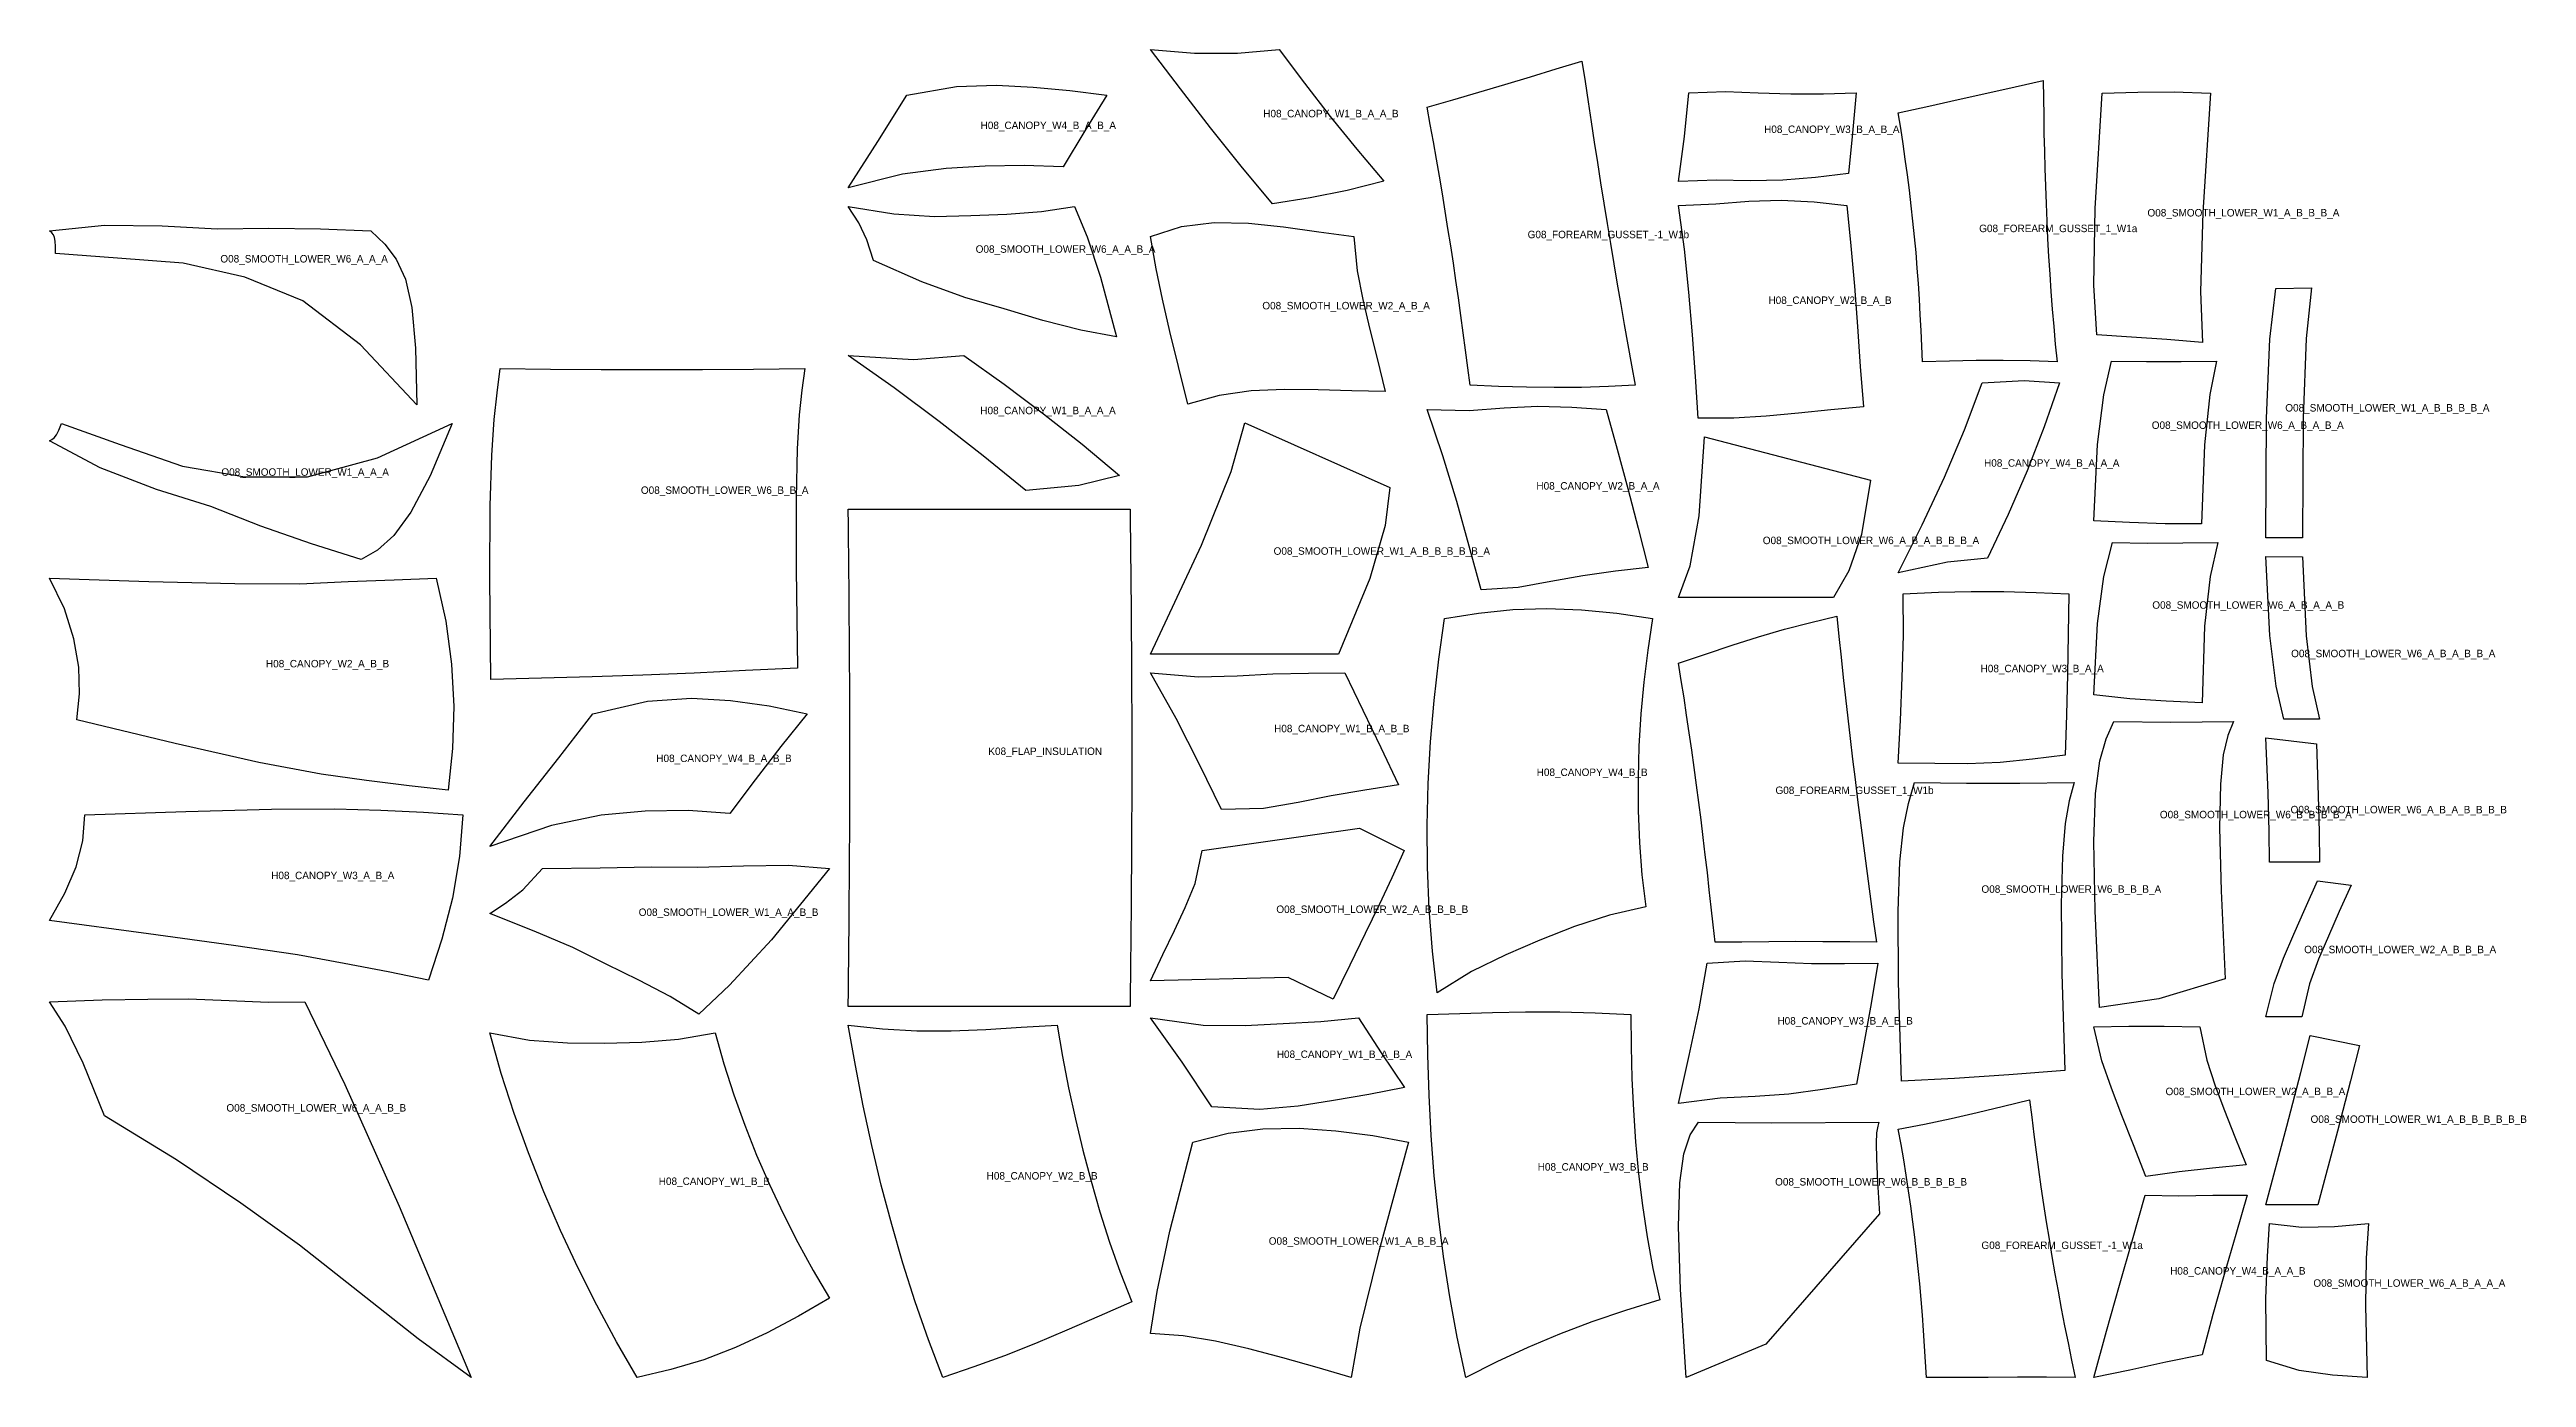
# Model space of a CAD drawing. Header units: millimetres. Extents: x 15 to 11830, y 15 to 1437.
# Drawn here: x 9176 to 11830, y 15 to 1437 of the extents above; entities that cross this region are included whole.
import ezdxf

# ---------------------------------------------------------------- set-up
doc = ezdxf.new("R2010")
doc.units = ezdxf.units.MM

msp = doc.modelspace()

# ---------------------------------------------------------------- linework, layer by layer
for points in [[(10355.9, 1437), (10403, 1433.2), (10449, 1433.3), (10493.8, 1437), (10520.8, 1401), (10548.5, 1365.4), (10576.8, 1330.5), (10605.8, 1296.2), (10566.6, 1286), (10526.8, 1278.1), (10486.7, 1272), (10453.2, 1312.2), (10420.2, 1353.2), (10387.9, 1394.9), (10355.9, 1437)], [(10698.5, 1077.6), (10696, 1096.3), (10693.5, 1115), (10691, 1133.6), (10688.5, 1152.3), (10685.9, 1171), (10683.2, 1189.6), (10680.4, 1208.2), (10677.6, 1226.9), (10674.6, 1245.5), (10671.7, 1264.1), (10668.6, 1282.7), (10665.5, 1301.3), (10662.3, 1319.8), (10659, 1338.4), (10655.7, 1356.9), (10652.2, 1375.5), (10680, 1383.3), (10707.7, 1391.3), (10735.4, 1399.5), (10763, 1407.9), (10790.6, 1416.3), (10818.2, 1424.7), (10821.5, 1402.9), (10824.8, 1381.2), (10828.1, 1359.5), (10831.4, 1337.7), (10834.8, 1316), (10838.2, 1294.3), (10841.7, 1272.6), (10845.2, 1250.9), (10848.8, 1229.2), (10852.4, 1207.5), (10856.1, 1185.8), (10859.8, 1164.2), (10863.6, 1142.5), (10867.4, 1120.9), (10871.3, 1099.2), (10875.3, 1077.6), (10846.6, 1076.2), (10817.8, 1075.3), (10788.5, 1075.1), (10758.9, 1075.5), (10728.9, 1076.3), (10698.5, 1077.6)], [(10094.6, 1388.1), (10148, 1397.6), (10191, 1398.9), (10230.2, 1396.6), (10269.5, 1393.3), (10308.9, 1388.1), (10285.4, 1350), (10262.1, 1311.6), (10220.6, 1313), (10178.8, 1312), (10136.9, 1309.8), (10090.2, 1303.7), (10032, 1288.9), (10063.8, 1338.6), (10094.6, 1388.1)], [(10932.8, 1390.8), (10971.9, 1392), (11007.2, 1390.6), (11042, 1389.5), (11077, 1389.8), (11112.2, 1390.8), (11108.2, 1347.6), (11104, 1304.2), (11068.5, 1300.1), (11033.3, 1297), (10998.3, 1296.3), (10962.4, 1297), (10921.7, 1295.7), (10928, 1343.8), (10932.8, 1390.8)], [(11183, 1102.8), (11182.3, 1119.5), (11181.6, 1136.2), (11180.8, 1152.9), (11179.9, 1169.7), (11178.8, 1186.4), (11177.5, 1203.1), (11176.2, 1219.7), (11174.6, 1236.4), (11172.9, 1253.1), (11171.1, 1269.7), (11169.1, 1286.3), (11167, 1302.9), (11164.7, 1319.5), (11162.3, 1336.1), (11159.8, 1352.7), (11157.1, 1369.2), (11189.8, 1376.3), (11221.5, 1383.4), (11252.2, 1390.4), (11282.5, 1397.2), (11312.5, 1403.8), (11312.8, 1384.9), (11313.1, 1366.1), (11313.3, 1347.2), (11313.7, 1328.4), (11314.2, 1309.6), (11314.8, 1290.7), (11315.5, 1271.9), (11316.3, 1253.1), (11317.2, 1234.3), (11318.3, 1215.4), (11319.5, 1196.6), (11320.7, 1177.8), (11322.2, 1159), (11323.7, 1140.3), (11325.4, 1121.5), (11327.3, 1102.8), (11298.4, 1103.6), (11269.6, 1104), (11240.7, 1104), (11211.9, 1103.5), (11183, 1102.8)], [(11375.6, 1390.5), (11413.9, 1391.4), (11452.7, 1391.6), (11491.8, 1390.5), (11483.5, 1262.6), (11481.1, 1178), (11483.1, 1123.5), (11445, 1126.5), (11407.2, 1129.1), (11369.8, 1131.4), (11366.8, 1184.8), (11368.2, 1266.9), (11375.6, 1390.5)], [(10921.7, 1270.1), (10961.5, 1271.7), (10996.9, 1274.8), (11031.8, 1275.7), (11066.9, 1273.8), (11102.2, 1270.1), (11106.4, 1226.9), (11110.1, 1183.7), (11113.4, 1140.6), (11116.5, 1097.5), (11119.8, 1054.5), (11085, 1051.2), (11050.3, 1047.8), (11015.7, 1044.6), (10980.8, 1042.4), (10942.9, 1042.2), (10939.9, 1086.8), (10936.5, 1131.7), (10932.6, 1177.1), (10928, 1223.2), (10921.7, 1270.1)], [(9176.1, 1242.9), (9235, 1249.1), (9296.9, 1248.2), (9355.7, 1245), (9411.1, 1245.9), (9466.5, 1244.9), (9520.2, 1242.9), (9535.2, 1228.5), (9547.6, 1212.5), (9557.4, 1191.3), (9564.3, 1160.9), (9568.3, 1117.2), (9569.5, 1056.5), (9509.4, 1120.9), (9447.4, 1167.9), (9385.4, 1193.4), (9319.3, 1208.2), (9248.8, 1213.5), (9182.3, 1218.6), (9182.4, 1226.2), (9182.1, 1231.7), (9181.4, 1235.6), (9180.2, 1238.5), (9178.4, 1240.9), (9176.1, 1242.9)], [(10032, 1268.9), (10080.9, 1261.2), (10124.4, 1258.2), (10163.5, 1259.4), (10201.9, 1260.8), (10239.1, 1263.6), (10274.5, 1268.9), (10288, 1236.4), (10302.3, 1193.4), (10319.6, 1129.5), (10281.1, 1136.5), (10240.5, 1147), (10198.9, 1159.5), (10156.9, 1171.5), (10110.8, 1188.3), (10059.2, 1211), (10052, 1233.2), (10043.3, 1251.5), (10032, 1268.9)], [(10355.9, 1236.9), (10389.2, 1247.7), (10424.2, 1252), (10460.8, 1251.3), (10498.4, 1247.3), (10536.3, 1241.9), (10573.7, 1236.9), (10577.5, 1199.9), (10583.5, 1169.3), (10590.7, 1138.8), (10598.8, 1106.1), (10607.5, 1070.9), (10571.5, 1071.4), (10535.4, 1072.6), (10499.4, 1073.1), (10463.9, 1071.5), (10429.4, 1066.5), (10395.8, 1057.3), (10385.7, 1097.7), (10376.6, 1135.2), (10368.8, 1169.6), (10362.1, 1202.3), (10355.9, 1236.9)], [(11551.2, 914.1), (11551.8, 1042.3), (11555.5, 1126.9), (11561.6, 1181), (11600.1, 1181.7), (11594.3, 1127.5), (11590.9, 1042.7), (11590.5, 914.1), (11551.2, 914.1)], [(9659, 1095.5), (9713, 1094.8), (9767.1, 1094.4), (9821.4, 1094.3), (9875.8, 1094.4), (9930.5, 1094.8), (9985.6, 1095.5), (9982.3, 1072.4), (9979.4, 1045.8), (9977.2, 1009.4), (9976.2, 956.6), (9976.3, 880.5), (9977.6, 774.6), (9921.9, 772), (9866.8, 769.3), (9812, 767), (9757.5, 765.3), (9703.2, 763.7), (9649, 762.4), (9647.8, 870.7), (9648.2, 948.5), (9649.9, 1002.8), (9652.5, 1040.7), (9655.6, 1069.4), (9659, 1095.5)], [(10032, 1109.5), (10101.9, 1105.2), (10156, 1109.5), (10199, 1078.7), (10241.3, 1047.1), (10282.5, 1014.4), (10322.6, 980.8), (10279, 970.1), (10222.2, 964.7), (10176.4, 1002.1), (10129.3, 1038.7), (10081.2, 1074.7), (10032, 1109.5)], [(11385.8, 1103.5), (11423, 1103.1), (11460.5, 1103.1), (11498.3, 1103.5), (11490.9, 1067.8), (11485.2, 1013.6), (11482.1, 929), (11443.3, 929.3), (11404.8, 930.4), (11366.8, 932.2), (11370.8, 1014.2), (11377.3, 1067.3), (11385.8, 1103.5)], [(11247.2, 1080), (11292.2, 1082.8), (11329.8, 1080), (11313.5, 1032.9), (11295.2, 985.8), (11274.9, 939), (11252.9, 892.4), (11210.1, 888), (11157.1, 876.8), (11182.8, 928), (11206.6, 979.1), (11228.1, 1029.8), (11247.2, 1080)], [(9189, 1036.5), (9251.8, 1014.1), (9318.6, 990.9), (9385.4, 979.4), (9452.4, 979.5), (9527.5, 999.8), (9607.6, 1036.5), (9583.8, 980.6), (9563.2, 941.8), (9544.9, 916.5), (9527.5, 901), (9509.9, 891), (9456.8, 907.8), (9402.5, 926.6), (9349, 947.7), (9290.6, 966), (9230.4, 989.2), (9176.1, 1018.1), (9178.7, 1019.5), (9181.1, 1021.4), (9183.6, 1024.5), (9186.2, 1029.4), (9189, 1036.5)], [(10355.9, 789.7), (10410.5, 906.3), (10442.2, 985), (10457.1, 1037.3), (10612.5, 968.1), (10607.5, 927.2), (10590.8, 870.6), (10557.5, 789.7), (10355.9, 789.7)], [(10652.2, 1051.6), (10697.2, 1050.5), (10734.8, 1053.4), (10770.8, 1055.1), (10807.2, 1054), (10844, 1051.6), (10856, 1009.2), (10867.3, 966.8), (10878.3, 924.5), (10889.3, 882.4), (10854.1, 878.5), (10819.3, 873.6), (10784.9, 867.3), (10749.9, 861.1), (10710.2, 858.4), (10697.5, 905.2), (10684, 953.1), (10669.2, 1002), (10652.2, 1051.6)], [(10921.7, 850.2), (10934.2, 884), (10943.7, 937.6), (10949.7, 1022.2), (11127.5, 975.8), (11117.7, 917.6), (11104.2, 878.7), (11087.6, 850.2), (10921.7, 850.2)], [(10032, 944.7), (10057.1, 944.7), (10082.3, 944.7), (10107.5, 944.7), (10132.6, 944.7), (10157.8, 944.7), (10183, 944.7), (10208.2, 944.7), (10233.3, 944.7), (10258.5, 944.7), (10283.7, 944.7), (10308.8, 944.7), (10334, 944.7), (10334.2, 928.1), (10334.4, 911.4), (10334.6, 894.8), (10334.8, 878.1), (10334.9, 861.5), (10335.1, 844.9), (10335.2, 828.2), (10335.3, 811.6), (10335.4, 795), (10335.5, 778.3), (10335.6, 761.7), (10335.6, 745.1), (10335.7, 728.4), (10335.7, 711.8), (10335.7, 695.2), (10335.7, 678.6), (10335.7, 661.9), (10335.7, 645.3), (10335.7, 628.7), (10335.6, 612.1), (10335.6, 595.4), (10335.5, 578.8), (10335.4, 562.2), (10335.3, 545.5), (10335.2, 528.9), (10335.1, 512.3), (10334.9, 495.6), (10334.8, 479), (10334.6, 462.4), (10334.4, 445.7), (10334.2, 429.1), (10334, 412.4), (10308.8, 412.4), (10283.7, 412.4), (10258.5, 412.4), (10233.3, 412.4), (10208.2, 412.4), (10183, 412.4), (10157.8, 412.4), (10132.6, 412.4), (10107.5, 412.4), (10082.3, 412.4), (10057.1, 412.4), (10032, 412.4), (10032.2, 429.1), (10032.4, 445.7), (10032.5, 462.4), (10032.7, 479), (10032.9, 495.6), (10033, 512.3), (10033.1, 528.9), (10033.3, 545.5), (10033.4, 562.2), (10033.4, 578.8), (10033.5, 595.4), (10033.6, 612.1), (10033.6, 628.7), (10033.7, 645.3), (10033.7, 661.9), (10033.7, 678.6), (10033.7, 695.2), (10033.7, 711.8), (10033.6, 728.4), (10033.6, 745.1), (10033.5, 761.7), (10033.4, 778.3), (10033.4, 795), (10033.3, 811.6), (10033.1, 828.2), (10033, 844.9), (10032.9, 861.5), (10032.7, 878.1), (10032.5, 894.8), (10032.4, 911.4), (10032.2, 928.1), (10032, 944.7)], [(11386.7, 909), (11424.2, 908.6), (11462, 908.9), (11499.5, 909), (11491.3, 872.7), (11485.4, 819.5), (11482.7, 737.5), (11444.3, 739.2), (11405.3, 741.9), (11366.8, 745.9), (11370.5, 822.4), (11377.4, 872.9), (11386.7, 909)], [(11570.4, 719.9), (11562.1, 755.4), (11555.5, 809.5), (11551.2, 894.1), (11590.3, 893.9), (11594.3, 809.2), (11600.6, 755.1), (11608.5, 719.9), (11570.4, 719.9)], [(9176.1, 871), (9282.6, 867.3), (9374.6, 865.2), (9444.4, 865), (9496.2, 867.2), (9545.3, 869.1), (9590.3, 871), (9600.7, 824.8), (9606.9, 778.9), (9609.2, 733.4), (9607.8, 688.4), (9603.3, 643.9), (9561.5, 648.7), (9515.8, 654.4), (9467.1, 661.2), (9400.3, 673.7), (9310.7, 693.8), (9205.4, 719.4), (9208.1, 747), (9207.3, 775.8), (9202.1, 806.1), (9192, 838), (9176.1, 871)], [(11162.6, 854.2), (11200.4, 856), (11235.4, 856.8), (11270.2, 856.5), (11305, 855.6), (11339.9, 854.2), (11339.4, 811.1), (11338.5, 767.9), (11337.3, 724.7), (11336.1, 681.4), (11301.1, 677), (11266.3, 673.6), (11231.5, 672.1), (11196.2, 672.4), (11157.1, 672.8), (11159.5, 719), (11161.4, 764.5), (11162.7, 809.5), (11162.6, 854.2)], [(10670.8, 827.9), (10707.5, 833.5), (10744, 837.3), (10780.6, 838.4), (10817.8, 837), (10855.5, 833.4), (10893.8, 827.9), (10888.7, 793.9), (10884.5, 759.7), (10881.4, 725.5), (10879.3, 691.1), (10878.3, 656.6), (10878.4, 622.1), (10879.8, 587.5), (10882.4, 553.1), (10886.5, 518.8), (10847.9, 510.1), (10810.1, 497.8), (10773.1, 483.2), (10736.5, 467.7), (10699.9, 449.6), (10663.2, 426.7), (10658, 471.5), (10654.5, 516.4), (10652.6, 561.3), (10652.2, 606.2), (10653.3, 651), (10655.9, 695.6), (10659.7, 740), (10664.8, 784.1), (10670.8, 827.9)], [(10960.8, 481), (10958.7, 499.7), (10956.7, 518.5), (10954.7, 537.2), (10952.6, 555.9), (10950.4, 574.7), (10948.1, 593.4), (10945.8, 612.1), (10943.4, 630.7), (10941, 649.4), (10938.4, 668.1), (10935.8, 686.8), (10933.1, 705.4), (10930.4, 724.1), (10927.6, 742.7), (10924.7, 761.3), (10921.7, 779.9), (10950.5, 789.7), (10979, 799.1), (11007.3, 808), (11035.3, 816.2), (11063.3, 823.5), (11091.2, 830.2), (11093.6, 808.3), (11096, 786.5), (11098.3, 764.6), (11100.8, 742.7), (11103.2, 720.9), (11105.8, 699.1), (11108.3, 677.2), (11111, 655.4), (11113.6, 633.6), (11116.4, 611.8), (11119.2, 589.9), (11122, 568.1), (11124.9, 546.4), (11127.8, 524.6), (11130.8, 502.8), (11133.9, 481), (11105.1, 481.4), (11076.2, 481.6), (11047.4, 481.7), (11018.5, 481.6), (10989.6, 481.3), (10960.8, 481)], [(10355.9, 769.7), (10407.2, 765.2), (10448.6, 766.5), (10486.8, 768.5), (10525.2, 769.1), (10564.1, 769.7), (10583.5, 729.6), (10602.6, 689.6), (10621.8, 649.8), (10585.4, 644), (10549.5, 637.8), (10514.2, 630.6), (10477, 624.4), (10432, 623.2), (10408.3, 671.5), (10383.3, 720.6), (10355.9, 769.7)], [(9758.4, 725.7), (9817, 739.2), (9863.9, 742.4), (9905.9, 739.8), (9947.3, 734.4), (9987.9, 725.7), (9959.9, 690.5), (9932.1, 655), (9905.1, 618.9), (9860.4, 622.2), (9814.4, 621.4), (9767.3, 617.2), (9714.1, 606.2), (9647.8, 583.6), (9684.6, 631.4), (9721.8, 678.6), (9758.4, 725.7)], [(11388.2, 717.5), (11449.1, 716.9), (11516.4, 717.5), (11510.3, 702.3), (11505.4, 681.6), (11502.4, 650.4), (11501.4, 603.7), (11503.1, 536), (11507.6, 441.8), (11436.3, 420.6), (11372.9, 411), (11368, 514.6), (11366.8, 589), (11368.7, 640.5), (11373.2, 675.2), (11380, 698.9), (11388.2, 717.5)], [(11555.1, 566.8), (11554.5, 599.8), (11553.4, 640.9), (11551.2, 699.9), (11605.2, 693.6), (11607.2, 638.1), (11608.3, 598.9), (11608.7, 566.8), (11555.1, 566.8)], [(11174.6, 652.1), (11230.4, 651.3), (11287.4, 651.4), (11345.7, 652.1), (11340.3, 632.5), (11336, 608.2), (11333, 573.3), (11331.8, 521.8), (11332.6, 447.4), (11335.7, 343.8), (11275.5, 339), (11217.3, 335.1), (11160.5, 332.4), (11157.4, 438.3), (11157.1, 514.3), (11159, 567.2), (11162.9, 603.4), (11168.3, 629.6), (11174.6, 652.1)], [(9213.8, 617.4), (9322, 620.9), (9413.8, 623.4), (9481.8, 623.9), (9531, 622.5), (9576.9, 620.3), (9618.9, 617.4), (9615.3, 572.8), (9607.8, 528.4), (9596.5, 484.3), (9582, 440.3), (9538.9, 449.2), (9491.7, 458.2), (9441.7, 467.4), (9373.3, 477.7), (9282.2, 490.2), (9176.1, 504.4), (9192.4, 533.6), (9204.5, 561.9), (9211.8, 589.7), (9213.8, 617.4)], [(10411.3, 579.3), (10579.7, 603.2), (10627.8, 579.3), (10614.6, 549.9), (10600.9, 521.2), (10585.9, 490.3), (10569.5, 456.6), (10551.7, 420.1), (10503.4, 443.4), (10355.9, 439.9), (10369.2, 467.8), (10381.6, 493.6), (10393, 518.1), (10403.8, 544), (10411.3, 579.3)], [(9704.4, 560.1), (9766.2, 560.8), (9820.9, 561.8), (9869.9, 561.6), (9919.7, 563), (9967.9, 563.6), (10011.8, 560.1), (9949.9, 483.5), (9904.8, 435.1), (9872, 403.9), (9841.1, 422.9), (9807.6, 440.4), (9772.4, 457.7), (9736.7, 475.4), (9695.5, 492.9), (9647.8, 511.8), (9664.8, 522.8), (9683.1, 537.3), (9704.4, 560.1)], [(11551.2, 401.3), (11559.9, 436.8), (11569.9, 463.9), (11581, 489.8), (11593.2, 517.3), (11606.4, 546.8), (11642.4, 542), (11629.8, 513.9), (11618.1, 487.7), (11607.5, 462.8), (11598, 436.4), (11589.7, 401.3), (11551.2, 401.3)], [(10952.5, 458.6), (10993.2, 461), (11029.1, 459.7), (11064.1, 458.2), (11099.4, 458.2), (11135.2, 458.6), (11128, 415.5), (11120.3, 372.3), (11112.5, 329), (11076, 323.4), (11039.9, 318.5), (11004, 315.9), (10966.3, 314), (10921.7, 308.5), (10933.2, 359.7), (10943.7, 409.7), (10952.5, 458.6)], [(9176.1, 417.2), (9232.4, 419.3), (9281.5, 420), (9325.1, 420.3), (9368.5, 418.6), (9410.4, 416.9), (9449.6, 417.2), (9492.6, 328.6), (9550.8, 198.4), (9627.8, 15), (9571.1, 56.2), (9508.4, 105.8), (9443.8, 156.6), (9381.1, 201.5), (9312, 248), (9235, 295.2), (9212, 351.4), (9193, 391), (9176.1, 417.2)], [(10355.9, 400.1), (10412.4, 392.4), (10457.4, 391.9), (10497.9, 393.9), (10538.4, 396.3), (10578.8, 400.1), (10603.2, 362.5), (10628, 325.4), (10589.9, 317.9), (10551.9, 311.6), (10514.2, 305.6), (10473, 301.9), (10421.6, 304.9), (10389.8, 352.6), (10355.9, 400.1)], [(10652.2, 403.5), (10687.2, 404.6), (10722.3, 405.9), (10757.8, 406.7), (10794.5, 406.6), (10832.2, 405.5), (10870.5, 403.5), (10870.8, 369.4), (10871.6, 335.3), (10873.3, 301.2), (10875.7, 267.2), (10878.9, 233.2), (10883.1, 199.2), (10888.1, 165.4), (10894.2, 131.7), (10901.7, 98.2), (10864.7, 86.7), (10828.9, 74.4), (10794, 61.3), (10760.2, 47.2), (10727, 31.7), (10693.8, 15), (10684.5, 58), (10676.6, 101.2), (10669.9, 144.4), (10664.4, 187.6), (10660, 230.8), (10656.7, 274), (10654.5, 317.2), (10653.1, 360.4), (10652.2, 403.5)], [(9647.8, 383.9), (9690.3, 376.3), (9731.1, 373.4), (9770.8, 373.1), (9810.6, 374.1), (9850.2, 377.4), (9889.2, 383.9), (9898.8, 350.7), (9909.4, 317.8), (9921.1, 285.3), (9933.8, 253.2), (9947.5, 221.6), (9962.2, 190.4), (9977.8, 159.6), (9994.3, 129.5), (10012, 100), (9978.5, 80.6), (9945, 62.8), (9911.3, 47.1), (9877.1, 33.9), (9841.9, 23.4), (9805.8, 15), (9783.6, 53.2), (9762.5, 92.3), (9742.5, 132), (9723.5, 172.5), (9705.8, 213.6), (9689.2, 255.4), (9674, 297.7), (9660.2, 340.6), (9647.8, 383.9)], [(10032, 392.4), (10068.8, 388.2), (10105.5, 386.1), (10142.1, 386.3), (10179.3, 387.7), (10217.1, 390), (10255.7, 392.4), (10261.6, 358.6), (10268.1, 325), (10275.4, 291.5), (10283.4, 258.3), (10292.2, 225.3), (10301.7, 192.5), (10312.1, 160), (10323.3, 127.8), (10335.9, 96.1), (10300.8, 80.7), (10266.3, 65.5), (10232.5, 51.2), (10199.4, 38.2), (10166.5, 26.2), (10133.3, 15), (10117.9, 55.3), (10103.8, 96.1), (10090.6, 137.3), (10078.5, 178.9), (10067.3, 220.9), (10057.2, 263.2), (10048, 306), (10039.7, 349.1), (10032, 392.4)], [(11366.8, 390.3), (11404.3, 391), (11442.2, 391), (11480.4, 390.3), (11487.9, 354.6), (11496.9, 327.1), (11506.9, 300.7), (11518, 272.8), (11530, 242.8), (11494, 239.1), (11458.2, 235), (11422.6, 230.3), (11409.2, 264.1), (11396.7, 295.4), (11385.5, 324.6), (11375.4, 354.1), (11366.8, 390.3)], [(11551.2, 199.8), (11573.7, 284.2), (11588.7, 341.4), (11598.7, 381.3), (11651.3, 370.5), (11641.8, 332.5), (11627.8, 278.8), (11606.7, 199.8), (11551.2, 199.8)], [(11187.6, 15), (11186.4, 31.7), (11185.4, 48.4), (11184.3, 65.1), (11183, 81.8), (11181.7, 98.5), (11180.2, 115.2), (11178.6, 131.8), (11176.8, 148.5), (11174.9, 165.1), (11172.8, 181.7), (11170.6, 198.3), (11168.2, 214.9), (11165.7, 231.5), (11163, 248), (11160.2, 264.5), (11157.1, 280.9), (11185.4, 286.3), (11213.7, 292.3), (11241.8, 298.8), (11269.8, 305.5), (11297.9, 312.4), (11300.3, 293.7), (11302.6, 275), (11305, 256.3), (11307.5, 237.6), (11310.1, 219), (11312.9, 200.3), (11315.7, 181.7), (11318.7, 163.1), (11321.8, 144.5), (11325, 125.9), (11328.4, 107.4), (11331.8, 88.9), (11335.4, 70.4), (11339.1, 51.9), (11342.8, 33.4), (11346.8, 15), (11316.1, 15.2), (11285, 15.2), (11253.5, 15.1), (11221, 15.1), (11187.6, 15)], [(10401.2, 267), (10439, 276.7), (10476.4, 281.2), (10515.1, 281.9), (10554.6, 279.2), (10594, 274), (10632.2, 267), (10599.7, 147.4), (10580.1, 67.7), (10570.9, 15), (10534.6, 25.5), (10497.8, 36), (10461.3, 45.7), (10425.6, 53.8), (10390.8, 59.5), (10355.9, 62.1), (10362.9, 106.9), (10376.7, 171.6), (10401.2, 267)], [(10943, 288.5), (11021.8, 287.8), (11136.5, 288.5), (11135.1, 284), (11134, 276.9), (11133.5, 265.8), (11133.8, 249), (11134.8, 224.4), (11137.1, 190.2), (11015.2, 50.8), (10930, 15), (10923.8, 109.2), (10921.7, 176.8), (10923, 223.5), (10927.3, 254.5), (10934.2, 274.7), (10943, 288.5)], [(11421.9, 210.3), (11457.8, 209.6), (11494.2, 210.1), (11531.2, 210.3), (11518.8, 167.9), (11506.5, 125.3), (11494.3, 82.4), (11482.7, 39.3), (11443.8, 31.5), (11405.3, 22.9), (11366.8, 15), (11380.3, 64.7), (11394.1, 113.9), (11408, 162.4), (11421.9, 210.3)], [(11554.9, 179.8), (11589.5, 175.8), (11624.7, 176.7), (11660.9, 179.8), (11658.6, 142.6), (11657.9, 91.6), (11659.8, 15), (11622.4, 17.4), (11586.6, 22.3), (11551.9, 33.2), (11551.2, 99.4), (11552.8, 144.6), (11554.9, 179.8)]]:
    msp.add_lwpolyline(points, close=True)

# ---------------------------------------------------------------- texts
for s, p in [('H08_CANOPY_W4_B_A_B_A', (10173.8, 1351.9)), ('H08_CANOPY_W1_B_A_A_B', (10476.7, 1364.5)), ('H08_CANOPY_W3_B_A_B_A', (11013.4, 1347.7)), ('G08_FOREARM_GUSSET_1_W1a', (11243.9, 1241.5)), ('O08_SMOOTH_LOWER_W1_A_B_B_B_A', (11424.2, 1258.3)), ('O08_SMOOTH_LOWER_W6_A_A_B_A', (10168.5, 1219.4)), ('G08_FOREARM_GUSSET_-1_W1b', (10760, 1235)), ('O08_SMOOTH_LOWER_W6_A_A_A', (9359.1, 1209)), ('H08_CANOPY_W2_B_A_B', (11018.1, 1164.6)), ('O08_SMOOTH_LOWER_W2_A_B_A', (10475.7, 1158.8)), ('H08_CANOPY_W1_B_A_A_A', (10173.5, 1046.5)), ('O08_SMOOTH_LOWER_W6_A_B_A_B_A', (11428.8, 1030.8)), ('O08_SMOOTH_LOWER_W1_A_B_B_B_B_A', (11571.9, 1049.4)), ('O08_SMOOTH_LOWER_W1_A_A_A', (9360.2, 980.6)), ('H08_CANOPY_W4_B_A_A_A', (11249.1, 990.3)), ('O08_SMOOTH_LOWER_W6_B_B_A', (9809.8, 961.2)), ('H08_CANOPY_W2_B_A_A', (10769.4, 965.8)), ('O08_SMOOTH_LOWER_W1_A_B_B_B_B_B_A', (10487.8, 896)), ('O08_SMOOTH_LOWER_W6_A_B_A_B_B_B_A', (11012, 907.4)), ('O08_SMOOTH_LOWER_W6_A_B_A_A_B', (11429.4, 838.2)), ('H08_CANOPY_W2_A_B_B', (9408, 775.4)), ('H08_CANOPY_W3_B_A_A', (11245.4, 770.2)), ('O08_SMOOTH_LOWER_W6_A_B_A_B_B_A', (11578.2, 786.3)), ('H08_CANOPY_W1_B_A_B_B', (10488.3, 705.9)), ('H08_CANOPY_W4_B_A_B_B', (9826.3, 674)), ('K08_FLAP_INSULATION', (10182.1, 681.6)), ('H08_CANOPY_W4_B_B', (10769.7, 659.1)), ('G08_FOREARM_GUSSET_1_W1b', (11025.6, 639.8)), ('O08_SMOOTH_LOWER_W6_B_B_B_B_A', (11437.5, 613.8)), ('O08_SMOOTH_LOWER_W6_A_B_A_B_B_B_B', (11577.6, 619.1)), ('H08_CANOPY_W3_A_B_A', (9413.6, 548.6)), ('O08_SMOOTH_LOWER_W6_B_B_B_A', (11246.3, 534)), ('O08_SMOOTH_LOWER_W1_A_A_B_B', (9807.4, 509.2)), ('O08_SMOOTH_LOWER_W2_A_B_B_B_B', (10490.7, 512.4)), ('O08_SMOOTH_LOWER_W2_A_B_B_B_A', (11592.2, 469.3)), ('H08_CANOPY_W3_B_A_B_B', (11027.7, 392.9)), ('H08_CANOPY_W1_B_A_B_A', (10491.2, 357.1)), ('O08_SMOOTH_LOWER_W2_A_B_B_A', (11443.6, 317.3)), ('O08_SMOOTH_LOWER_W6_A_A_B_B', (9365.6, 299.7)), ('O08_SMOOTH_LOWER_W1_A_B_B_B_B_B_B', (11599, 287.6)), ('H08_CANOPY_W3_B_B', (10770.8, 236.5)), ('H08_CANOPY_W1_B_B', (9828.9, 221.1)), ('H08_CANOPY_W2_B_B', (10180.3, 226.9)), ('O08_SMOOTH_LOWER_W6_B_B_B_B_B', (11025.2, 220.5)), ('O08_SMOOTH_LOWER_W1_A_B_B_A', (10482.6, 157.1)), ('G08_FOREARM_GUSSET_-1_W1a', (11246.3, 152.5)), ('H08_CANOPY_W4_B_A_A_B', (11448.5, 125.1)), ('O08_SMOOTH_LOWER_W6_A_B_A_A_A', (11602, 112.1))]:
    msp.add_text(s, height=8).set_placement(p)

doc.saveas('drawing.dxf')
